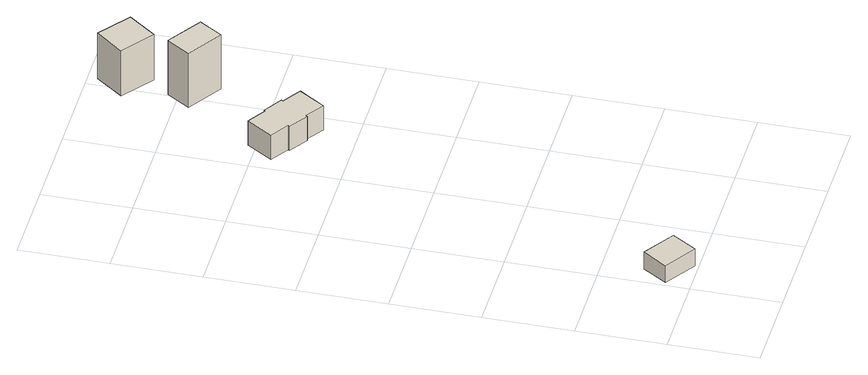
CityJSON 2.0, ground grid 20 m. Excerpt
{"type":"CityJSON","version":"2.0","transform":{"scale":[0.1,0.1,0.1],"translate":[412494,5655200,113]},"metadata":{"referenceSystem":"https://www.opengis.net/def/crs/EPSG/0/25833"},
"CityObjects":{
"building1":{"type":"Building","attributes":{"Dachtyp_tdc":"tdcHipAndGableRoof","Gemeindeschluessel":14612000,"Dachneigung":30.18,"QualitaetDacherkennung":53,"Geometrietyp2DReferenz":"3000","measuredHeight":5.31,"function":"31001_2000","roofType":"5000"},"geometry":[{"type":"Solid","lod":"1","boundaries":[[[[0,1,2,3]],[[4,5,6,7]],[[3,5,4,0]],[[2,6,5,3]],[[1,7,6,2]],[[0,4,7,1]]]]}]},
"building2":{"type":"Building","attributes":{"Dachtyp_tdc":"tdcFreeFormRoof","Gemeindeschluessel":14612000,"Dachneigung":23.7,"QualitaetDacherkennung":55,"Geometrietyp2DReferenz":"3000","measuredHeight":7.97,"function":"31001_9998","roofType":"5000"},"geometry":[{"type":"Solid","lod":"1","boundaries":[[[[8,9,10,11,12,13,14,15,16,17,18,19,20,21]],[[22,23,24,25,26,27,28,29,30,31,32,33,34,35]],[[21,23,22,8]],[[20,24,23,21]],[[19,25,24,20]],[[18,26,25,19]],[[17,27,26,18]],[[16,28,27,17]],[[15,29,28,16]],[[14,30,29,15]],[[13,31,30,14]],[[12,32,31,13]],[[11,33,32,12]],[[10,34,33,11]],[[9,35,34,10]],[[8,22,35,9]]]]}]},
"building3":{"type":"Building","attributes":{"Dachtyp_tdc":"tdcFreeFormRoof","Gemeindeschluessel":14612000,"Dachneigung":67.32,"QualitaetDacherkennung":8,"Geometrietyp2DReferenz":"3000","measuredHeight":17.9,"function":"31001_9998","roofType":"5000"},"geometry":[{"type":"Solid","lod":"1","boundaries":[[[[36,37,38,39]],[[40,41,42,43]],[[39,41,40,36]],[[38,42,41,39]],[[37,43,42,38]],[[36,40,43,37]]]]}]},
"building4":{"type":"Building","attributes":{"Dachtyp_tdc":"tdcGableRoof","Gemeindeschluessel":14612000,"Dachneigung":47.2,"QualitaetDacherkennung":12,"Geometrietyp2DReferenz":"3000","measuredHeight":15.6,"function":"31001_9998","roofType":"3100"},"geometry":[{"type":"Solid","lod":"1","boundaries":[[[[44,45,46,47]],[[48,49,50,51]],[[47,49,48,44]],[[46,50,49,47]],[[45,51,50,46]],[[44,48,51,45]]]]}]}
},
"vertices":[
[81,9,46],[117,65,46],[45,111,46],[9,55,46],[81,9,2],[9,55,2],[45,111,2],[117,65,2],
[274,930,64],[317,902,64],[319,905,64],[361,878,64],[399,937,64],[393,941,64],[357,964,64],[360,968,64],[316,995,64],[314,992,64],[278,1015,64],[272,1019,64],[234,960,64],[276,933,64],[274,930,1],[276,933,1],[234,960,1],[272,1019,1],[278,1015,1],[314,992,1],[316,995,1],[360,968,1],[357,964,1],[393,941,1],[399,937,1],[361,878,1],[319,905,1],[317,902,1],
[478,1171,146],[400,1222,146],[366,1170,146],[445,1119,146],[478,1171,4],[445,1119,4],[366,1170,4],[400,1222,4],
[494,1326,120],[423,1380,120],[375,1317,120],[446,1263,120],[494,1326,2],[446,1263,2],[375,1317,2],[423,1380,2]
]}
